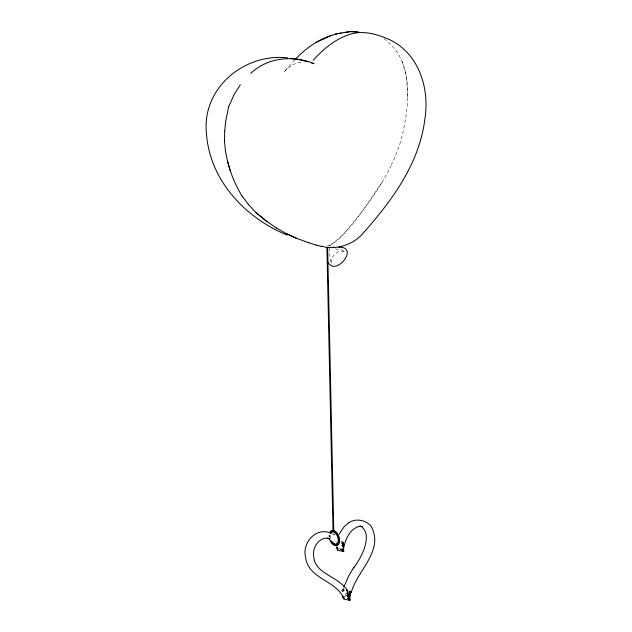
<?xml version="1.0" encoding="UTF-8"?>
<svg xmlns="http://www.w3.org/2000/svg" width="632" height="632" viewBox="0 0 632 632"><rect width="100%" height="100%" fill="white"/><g stroke="black" fill="none" stroke-linecap="round" stroke-linejoin="round"><path stroke-width="0.47" stroke-dasharray="3.16 2.37" d="M384.051 38.718C415.888 61.596 409.22 108.767 400.601 141.813M343.453 589.34L344.219 590.399L342.275 591.244L341.509 590.193L343.721 589.624L342.663 591.694L343.784 587.428M339.55 547.92L338.894 548.845M345.973 593.409L345.451 595.123L345.933 595.257M342.663 591.694L343.721 589.624L346.763 590.304M400.577 141.766L396.288 153.781L390.853 166.256M329.248 245.706C341.557 239.37 349.038 226.809 357.957 216.744C370.336 200.873 381.87 184.275 390.821 166.2M382.139 182.15C366.426 204.397 352.403 230.356 329.24 245.627M342.275 591.244L344.219 590.399M342.481 591.378L343.16 591.347M294.725 60.001L283.91 72.095L287.876 67.861L295.618 63.398L301.243 62.134M336.556 541.987L336.264 542.303L335.734 541.506M343.397 597.256L345.388 596.671L343.326 595.937M343.721 589.624L341.509 590.193L343.223 589.972M327.423 245.572L334.02 246.551M335.426 248.874L341.904 249.838L344.843 252.184C338.973 248.281 329.28 256.987 331.958 263.339L330.315 261.15L329.193 247.539M402.205 61.509L405.997 75.003L407.395 88.875L407.514 99.548M330.805 538.677A6.557 3.847 70.9 0 1 330.402 535.438M329.691 536.852A7.774 4.558 70.9 0 1 329.62 534.972M329.114 537.058A7.774 4.558 70.9 0 1 329.043 535.17M329.88 537.224A6.557 3.847 70.9 0 1 329.825 535.636"/><path stroke-width="0.95" d="M337.306 547.059L336.801 547.043L337.488 550.188L343.721 551.578L343.31 542.485L341.367 541.727M224.478 141.394L224.708 131.195M349.709 593.803L348.99 594.017L349.93 596.181L349.859 591.181L351.123 592.097L348.888 599.428M224.684 131.235L225.553 121.976M225.529 122.016L228.618 106.887M343.31 542.485L342.354 545.961L341.786 545.677M343.287 548.118L343.318 549.595L342.852 549.658M343.318 549.595C345.048 540.763 348.619 531.164 356.464 527.443C357.791 526.061 362.847 526.819 359.798 526.061L362.286 526.59L360.848 526.393C373.212 533.937 362.002 557.211 354.062 567.212M346.873 595.723L348.287 596.316L349.859 591.181L350.333 594.696M351.305 592.382C357.278 570.356 384.596 550.377 371.008 526.116C365.896 519.978 355.808 518.074 349.038 522.569M344.092 586.528L348.54 576.281L352.68 569.227M228.594 106.911L234.338 94.073L240.342 84.822M349.457 597.674L349.63 597.303L349.796 600.4L343.571 599.01L342.947 596.118L342.9 597.769L343.5 598.03M333.111 530.738L333.767 530.572L327.653 248.06M339.266 534.111L344.235 526.574L349.141 522.498M352.624 569.306L354.11 567.133M347.015 589.98L346.605 590.019L347.482 592.121L346.644 593.59C349.172 594.522 350.91 601.087 347.576 598.188L349.259 597.374L349.796 600.4L347.576 598.188M313.069 60.324L313.085 60.316C323.521 48.925 335.876 38.449 350.95 34.01C364.277 30.265 377.889 34.397 390.062 39.895C419.332 54.036 429.799 89.065 424.815 119.409C419.411 163.388 392.109 200.439 363.566 232.71C354.133 244.063 339.029 249.34 324.516 247.08M295.405 59.305C307.515 46.262 323.56 35.921 341.272 33.03M333.032 530.683L326.894 247.073M250.817 73.304C267.644 57.322 293.224 54.976 314.12 63.658L311.671 63.129M348.161 599.073L349.844 598.251M315.992 42.431L323.102 39.145M323.26 39.073L330.86 35.558M344.148 32.58L350.152 31.6L356.693 31.845M335.505 33.97L350.152 31.6L358.747 31.948M287.623 57.875C244.797 52.835 201.948 87.793 206.411 132.712C209.153 179.693 245.05 217.85 287.133 235.08M321.253 246.298L323.774 246.472M328.316 538.369C320.732 536.623 312.184 546.001 313.638 555.915C314.357 574.338 338.483 575.641 347.987 591.315M290.902 58.586L297.862 59.369L308.171 61.849M338.736 247.246C359.703 246.472 336.414 276.437 328.324 262.715M331.247 533.384C316.427 526.29 301.891 542.627 305.556 557.108C308.084 578.786 335.395 580.089 343.255 597.43M327.408 538.156L329.786 538.685M316.197 245.09L321.246 246.369M308.914 242.72L316.197 245.169M308.906 242.791L296.511 238.303L285.94 233.374M328.032 538.48L329.24 539.088M337.883 548.489L337.33 548.244M346.976 595.636L348.287 596.316M296.503 238.383L285.933 233.445L276.532 228.041M332.945 533.977L334.597 534.791M337.172 548.157L336.801 547.043M276.524 228.113L267.044 221.595L255.913 212.526M267.028 221.674L255.905 212.597L248.4 204.397M242.159 196.023L248.384 204.468M343.792 598.235L344.274 598.583L343.397 597.256M343.697 544.847L343.579 545.598L341.873 543.038C343.911 545.155 344.448 551.673 340.514 549.026L343.721 551.578L343.01 549.263M242.135 196.094C233.619 182.49 228.207 167.164 225.513 151.372M349.654 594.838L350.096 595.399M227.591 161.318L230.585 171.809M350.428 594.57L350.294 595.652L347.482 592.121L347.987 595.447M342.781 544.405L343.247 547.833M349.006 594.033L349.796 600.4L349.63 597.303M224.502 141.347L225.49 151.419M337.401 548.623L337.488 550.188L337.417 548.426L337.938 549.208L337.188 548.26M329.904 532.128A7.774 4.558 70.9 0 1 337.528 534.798A7.774 4.558 70.9 0 1 336.951 545.337A7.774 4.558 70.9 0 1 329.517 539.009M331.35 530.983A7.774 4.558 70.9 0 1 339.123 537.097A7.774 4.558 70.9 0 1 335.537 545.369M334.225 544.831A7.774 4.558 70.9 0 1 331.784 542.422M337.362 543.836A6.557 3.847 70.9 0 1 332.227 541.719M331.128 532.871A6.557 3.847 70.9 0 1 331.863 532.073M330.544 533.076A6.557 3.847 70.9 0 1 336.706 534.838A6.557 3.847 70.9 0 1 337.046 543.812A6.557 3.847 70.9 0 1 330.828 540.479M333.135 531.077L333.846 530.959L333.183 531.046"/></g></svg>
